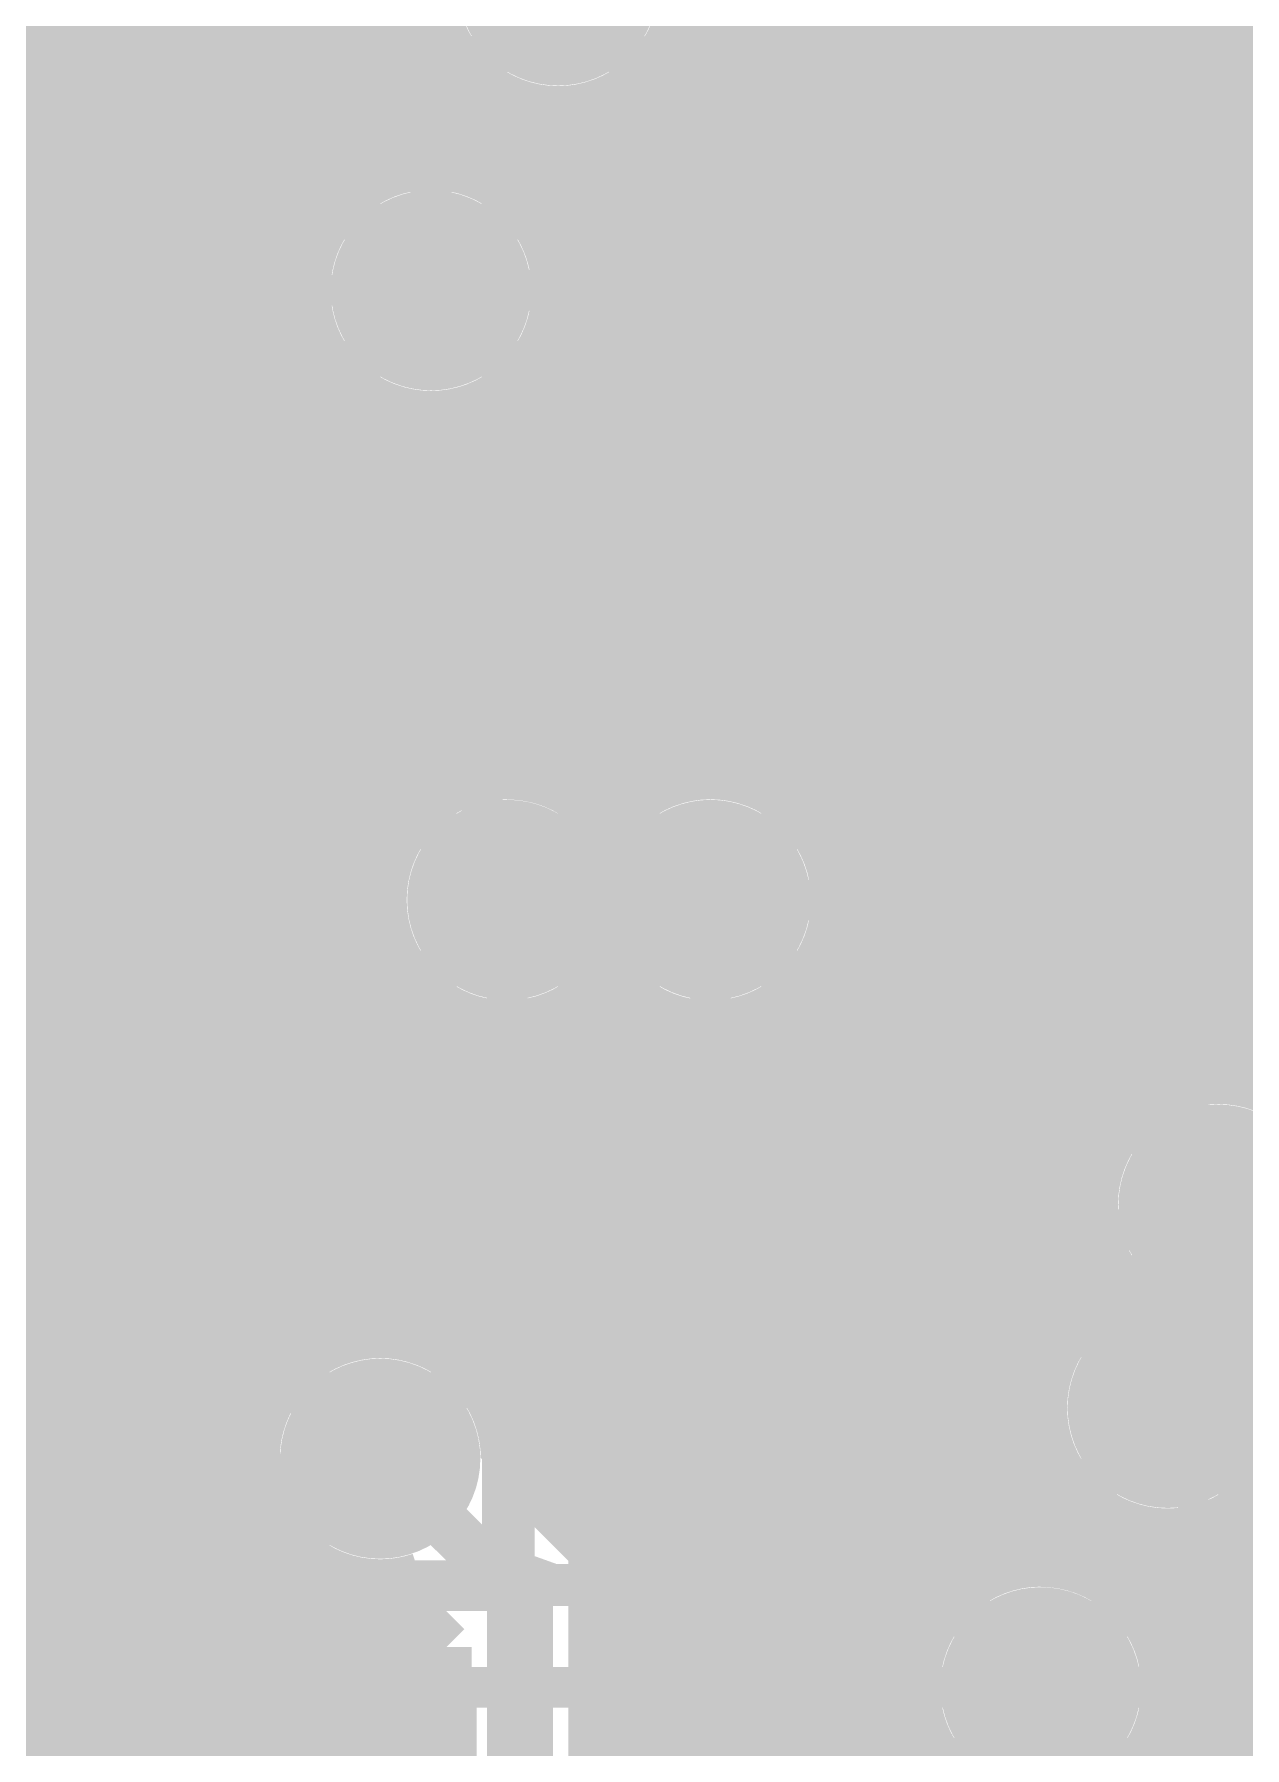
# Model space of a CAD drawing. Extents: x -4 to 136, y -50 to 40.
# Drawn here: x 60.75 to 66.81, y 1.73 to 10.3 of the extents above; entities that cross this region are included whole.
import ezdxf

# ---------------------------------------------------------------- set-up
doc = ezdxf.new("R2010")
doc.units = 0
doc.header["$MEASUREMENT"] = 0
doc.layers.get('0').update_dxf_attribs({"linetype": 'CONTINUOUS'})
for name, color, linetype in [('25-335-0_BOT', 7, 'CONTINUOUS'), ('25-335-0_DRD', 7, 'CONTINUOUS'), ('25-335-0_GND', 6, 'CONTINUOUS'), ('25-335-0_IN1', 4, 'CONTINUOUS'), ('25-335-0_SMB', 3, 'CONTINUOUS'), ('25-335-0_SMT', 5, 'CONTINUOUS'), ('25-335-0_SPT', 10, 'CONTINUOUS'), ('25-335-0_SST', 9, 'CONTINUOUS'), ('25-335-0_TOP', 12, 'CONTINUOUS'), ('THRUHOLE_TAP', 15, 'CONTINUOUS')]:
    doc.layers.add(name, color=color, linetype=linetype)

# ---------------------------------------------------------------- blocks, each defined once
blk = doc.blocks.new('ROUND_28')
at = {"const_width": 0.7747}
blk.add_lwpolyline([(-0.38735, 0, 1), (0.38735, 0, 1)], format="xyb", close=True, dxfattribs=at)
blk = doc.blocks.new('ROUND_40')
at = {"const_width": 0.29972}
blk.add_lwpolyline([(-0.14986, 0, 1), (0.14986, 0, 1)], format="xyb", close=True, dxfattribs=at)
blk = doc.blocks.new('ROUND_55')
at = {"const_width": 1.1557}
blk.add_lwpolyline([(-0.57785, 0, 1), (0.57785, 0, 1)], format="xyb", close=True, dxfattribs=at)
blk = doc.blocks.new('ROUND_60')
at = {"const_width": 0.50038}
blk.add_lwpolyline([(-0.25019, 0, 1), (0.25019, 0, 1)], format="xyb", close=True, dxfattribs=at)
blk = doc.blocks.new('RECTANGLE_6')
blk.add_solid([(0.63627, 0.51308), (0.63627, -0.51308), (-0.63627, 0.51308), (-0.63627, -0.51308)])
blk = doc.blocks.new('RECTANGLE_8')
blk.add_solid([(0.635, 0.508), (0.635, -0.508), (-0.635, 0.508), (-0.635, -0.508)])
blk = doc.blocks.new('ROUND_23')
at = {"const_width": 0.10033}
blk.add_lwpolyline([(-0.050164, 0, 1), (0.050164, 0, 1)], format="xyb", close=True, dxfattribs=at)
blk = doc.blocks.new('ROUND_66')
at = {"const_width": 0.40005}
blk.add_lwpolyline([(-0.200024, 0, 1), (0.200024, 0, 1)], format="xyb", close=True, dxfattribs=at)

msp = doc.modelspace()

# ---------------------------------------------------------------- linework, layer by layer
at = {"layer": '25-335-0_BOT'}
for points, const_width in [([(65.151, 33.401), (65.151, 0.6858)], 0.254), ([(65.3796, 33.401), (65.3796, 2.51206)], 0.254), ([(60.96, 10.16), (60.96, 13.081), (63.5, 15.621), (63.5, 20.447), (62.992, 20.955)], 0.635), ([(65.6082, 18.1229), (65.6082, 2.63652)], 0.254), ([(65.8368, 17.87906), (65.8368, 3.66522)], 0.254), ([(66.5226, 17.8943), (66.5226, 5.0546)], 0.254), ([(64.9224, 17.8054), (64.9224, 0.6858)], 0.254), ([(66.0654, 17.7927), (66.0654, 4.60248)], 0.254), ([(66.294, 17.79778), (66.294, 4.94538)], 0.254), ([(64.2366, 17.72412), (64.2366, 6.5913)], 0.254), ([(64.4652, 17.66062), (64.4652, 6.50494)], 0.254), ([(64.6938, 17.68348), (64.6938, 6.25856)], 0.254), ([(64.008, 15.21968), (64.008, 6.58622)], 0.254), ([(66.7512, 15.16126), (66.7512, 5.06984)], 0.254), ([(62.1792, 11.2649), (62.1792, 9.30656)], 0.254), ([(62.4078, 11.02106), (62.4078, 9.55294)], 0.254), ([(62.6364, 10.9347), (62.6364, 9.6393)], 0.254), ([(62.76086, 10.3886), (62.0395, 10.3886)], 0.254), ([(68.7832, 10.3886), (63.9826, 10.3886)], 0.254), ([(62.87008, 10.16), (62.0649, 10.16)], 0.254), ([(62.865, 10.16762), (62.865, 9.63422)], 0.254), ([(68.7832, 10.16), (63.87338, 10.16)], 0.254), ([(63.7794, 10.0584), (63.7794, 6.4897)], 0.254), ([(63.21298, 9.9314), (62.0395, 9.9314)], 0.254), ([(63.0936, 9.97712), (63.0936, 9.5377)], 0.254), ([(63.3222, 9.91362), (63.3222, 9.25322)], 0.254), ([(68.7832, 9.9314), (63.53048, 9.9314)], 0.254), ([(63.5508, 9.93648), (63.5508, 6.4262)], 0.254), ([(61.9506, 9.66978), (61.9506, 3.51028)], 0.254), ([(68.7832, 9.7028), (61.96584, 9.7028)], 0.254), ([(62.30366, 9.4742), (61.82614, 9.4742)], 0.254), ([(68.7832, 9.4742), (63.1698, 9.4742)], 0.254), ([(61.722, 9.3599), (61.722, 0.0508)], 0.254), ([(62.15126, 9.2456), (61.57976, 9.2456)], 0.254), ([(68.7832, 9.2456), (63.32474, 9.2456)], 0.254), ([(61.4934, 9.19226), (61.4934, 0.0508)], 0.254), ([(60.8076, 9.06526), (60.8076, 6.97484)], 0.254), ([(61.0362, 9.05764), (61.0362, 0.99822)], 0.254), ([(61.2648, 9.09828), (61.2648, 0.0508)], 0.254), ([(62.10808, 9.017), (60.2488, 9.017)], 0.254), ([(68.7832, 9.017), (63.36792, 9.017)], 0.254), ([(62.15126, 8.7884), (60.2488, 8.7884)], 0.254), ([(68.7832, 8.7884), (63.32474, 8.7884)], 0.254), ([(62.1792, 8.7249), (62.1792, 3.72618)], 0.254), ([(63.3222, 8.78078), (63.3222, 6.5659)], 0.254), ([(62.30366, 8.5598), (60.2488, 8.5598)], 0.254), ([(68.7832, 8.5598), (63.1698, 8.5598)], 0.254), ([(62.4078, 8.48106), (62.4078, 3.79984)], 0.254), ([(63.0936, 8.4963), (63.0936, 6.59892)], 0.254), ([(62.6364, 8.3947), (62.6364, 6.37286)], 0.254), ([(62.865, 8.39978), (62.865, 6.54558)], 0.254), ([(68.7832, 8.3312), (60.2488, 8.3312)], 0.254), ([(68.41998, 8.1026), (60.2488, 8.1026)], 0.254), ([(68.07708, 7.874), (60.2488, 7.874)], 0.254), ([(67.96786, 7.6454), (60.2488, 7.6454)], 0.254), ([(60.2488, 7.5438), (60.75172, 7.04088)], 0.254), ([(67.95516, 7.4168), (60.3758, 7.4168)], 0.254), ([(68.02882, 7.1882), (60.6044, 7.1882)], 0.254), ([(68.24472, 6.9596), (60.81776, 6.9596)], 0.254), ([(60.8838, 6.731), (60.8838, 1.2192)], 0.254), ([(68.7832, 6.731), (60.8838, 6.731)], 0.254), ([(62.78372, 6.5024), (60.8838, 6.5024)], 0.254), ([(63.79972, 6.5024), (63.45428, 6.5024)], 0.254), ([(68.7832, 6.5024), (64.47028, 6.5024)], 0.254), ([(62.56782, 6.2738), (60.8838, 6.2738)], 0.254), ([(68.7832, 6.2738), (64.68618, 6.2738)], 0.254), ([(62.49416, 6.0452), (60.8838, 6.0452)], 0.254), ([(68.67906, 6.0452), (64.75984, 6.0452)], 0.254), ([(62.611, 0.889), (63.119, 1.397), (63.119, 5.969)], 0.2032), ([(62.50686, 5.8166), (60.8838, 5.8166)], 0.254), ([(68.5927, 5.8166), (64.7446, 5.8166)], 0.254), ([(64.6938, 5.6769), (64.6938, 0.6858)], 0.254), ([(62.61608, 5.588), (60.8838, 5.588)], 0.254), ([(62.6364, 5.5626), (62.6364, 3.7846)], 0.254), ([(68.59778, 5.588), (64.63538, 5.588)], 0.254), ([(62.6872, 5.50926), (62.6872, 3.7719)], 0.254), ([(63.5508, 5.50926), (63.5508, 1.397)], 0.254), ([(63.7794, 5.4483), (63.7794, 0.6858)], 0.254), ([(62.6872, 5.3594), (60.8838, 5.3594)], 0.254), ([(63.97498, 5.3594), (63.5508, 5.3594)], 0.254), ([(68.6943, 5.3594), (64.29248, 5.3594)], 0.254), ([(64.4652, 5.43306), (64.4652, 0.6858)], 0.254), ([(64.008, 5.35178), (64.008, 0.6858)], 0.254), ([(64.2366, 5.3467), (64.2366, 0.6858)], 0.254), ([(62.6872, 5.1308), (60.8838, 5.1308)], 0.254), ([(68.97878, 5.1308), (63.5508, 5.1308)], 0.254), ([(62.6872, 4.9022), (60.8838, 4.9022)], 0.254), ([(66.24066, 4.9022), (63.5508, 4.9022)], 0.254), ([(62.6872, 4.6736), (60.8838, 4.6736)], 0.254), ([(66.08826, 4.6736), (63.5508, 4.6736)], 0.254), ([(62.6872, 4.445), (60.8838, 4.445)], 0.254), ([(66.04508, 4.445), (63.5508, 4.445)], 0.254), ([(66.0654, 4.28498), (66.0654, 3.9497)], 0.254), ([(62.6872, 4.2164), (60.8838, 4.2164)], 0.254), ([(66.08826, 4.2164), (63.5508, 4.2164)], 0.254), ([(62.6872, 3.9878), (60.8838, 3.9878)], 0.254), ([(66.1289, 3.9878), (63.5508, 3.9878)], 0.254), ([(62.24778, 3.7592), (60.8838, 3.7592)], 0.254), ([(65.88506, 3.7592), (63.5508, 3.7592)], 0.254), ([(61.9633, 3.5306), (60.8838, 3.5306)], 0.254), ([(65.7987, 3.5306), (63.5508, 3.5306)], 0.254), ([(66.421, 3.429), (69.596, 0.254), (69.596, -1.524)], 0.2032), ([(61.86678, 3.302), (60.8838, 3.302)], 0.254), ([(65.80378, 3.302), (63.5508, 3.302)], 0.254), ([(65.8368, 3.19278), (65.8368, 2.65938)], 0.254), ([(61.8617, 3.0734), (60.8838, 3.0734)], 0.254), ([(65.9003, 3.0734), (63.5508, 3.0734)], 0.254), ([(66.0654, 2.9083), (66.0654, 2.59588)], 0.254), ([(61.94806, 2.8448), (60.8838, 2.8448)], 0.254), ([(61.9506, 2.83972), (61.9506, 0.0508)], 0.254), ([(66.18478, 2.8448), (63.5508, 2.8448)], 0.254), ([(66.294, 2.81178), (66.294, 2.40284)], 0.254), ([(66.43878, 2.79908), (68.55206, 0.6858)], 0.254), ([(66.5226, 2.71526), (66.5226, 0.6858)], 0.254), ([(62.1919, 2.6162), (60.8838, 2.6162)], 0.254), ([(62.1792, 2.62382), (62.1792, 1.3462)], 0.254), ([(65.54978, 2.6162), (63.5508, 2.6162)], 0.254), ([(66.62166, 2.6162), (66.02222, 2.6162)], 0.254), ([(62.4078, 2.55016), (62.4078, 1.4859)], 0.254), ([(62.6364, 2.56286), (62.6364, 1.524)], 0.254), ([(62.6872, 2.5781), (62.6872, 1.5748)], 0.254), ([(66.7512, 2.48666), (66.7512, 0.6858)], 0.254), ([(62.6872, 2.3876), (60.8838, 2.3876)], 0.254), ([(65.2653, 2.3876), (63.5508, 2.3876)], 0.254), ([(66.85026, 2.3876), (66.3067, 2.3876)], 0.254), ([(62.6872, 2.159), (60.8838, 2.159)], 0.254), ([(65.16878, 2.159), (63.5508, 2.159)], 0.254), ([(67.07886, 2.159), (66.40322, 2.159)], 0.254), ([(62.6872, 1.9304), (60.8838, 1.9304)], 0.254), ([(65.1637, 1.9304), (63.5508, 1.9304)], 0.254), ([(67.30746, 1.9304), (66.4083, 1.9304)], 0.254), ([(62.6872, 1.7018), (60.8838, 1.7018)], 0.254), ([(65.25006, 1.7018), (63.5508, 1.7018)], 0.254), ([(67.53606, 1.7018), (66.32194, 1.7018)], 0.254), ([(66.294, 1.65862), (66.294, 0.6858)], 0.254)]:
    msp.add_lwpolyline(points, dxfattribs=dict(at, const_width=const_width))
at = {"layer": '25-335-0_BOT', "const_width": 0.254}
for points in [[(62.0649, 10.16, 0.2404443), (61.60821, 11.05478)], [(62.74308, 10.541, 0.4142136), (63.373, 9.91108)], [(63.373, 9.91108, 0.4142136), (64.00292, 10.541)], [(60.96, 9.0551, 0.4142136), (62.0649, 10.16)], [(62.738, 9.64692, 0.4142136), (62.10808, 9.017)], [(63.36792, 9.017, 0.4142136), (62.738, 9.64692)], [(60.2488, 9.31418, 0.1765902), (60.96, 9.05491)], [(62.10808, 9.017, 0.4142136), (62.738, 8.38708)], [(62.738, 8.38708, 0.4142136), (63.36792, 9.017)], [(60.8838, 6.731, 0.1989124), (60.75733, 7.03633)], [(60.8838, 6.731, 0.1989124), (60.75733, 7.03633)], [(63.119, 6.59892, 0.4142136), (62.48908, 5.969)], [(63.627, 6.33984, 0.2394815), (63.119, 6.59796)], [(64.135, 6.59892, 0.239482), (63.62622, 6.34041)], [(64.135, 6.59892, 0.239482), (63.62622, 6.34041)], [(64.76492, 5.969, 0.4142136), (64.135, 6.59892)], [(64.76492, 5.969, 0.4142136), (64.135, 6.59892)], [(62.48908, 5.969, 0.2070672), (62.68775, 5.50984)], [(64.135, 5.33908, 0.4142136), (64.76492, 5.969)], [(64.135, 5.33908, 0.4142136), (64.76492, 5.969)], [(63.5508, 5.50926, 0.0457555), (63.62721, 5.59546)], [(63.627, 5.59562, 0.2386215), (64.135, 5.33854)], [(63.627, 5.59562, 0.2386215), (64.135, 5.33854)], [(66.675, 5.07492, 0.4142136), (66.04508, 4.445)], [(67.30492, 4.445, 0.4142136), (66.675, 5.07492)], [(66.04508, 4.445, 0.186365), (66.20855, 4.02165)], [(66.88836, 3.85064, 0.316514), (67.30746, 4.445)], [(66.20764, 4.02082, 0.3161393), (65.79108, 3.429)], [(67.05092, 3.429, 0.1855917), (66.88871, 3.85096)], [(62.484, 3.80492, 0.4142136), (61.85408, 3.175)], [(62.6872, 3.7719, 0.0822145), (62.484, 3.80554)], [(65.79108, 3.429, 0.4142136), (66.421, 2.79908)], [(61.85408, 3.175, 0.4142136), (62.484, 2.54508)], [(65.786, 2.66192, 0.4142136), (65.15608, 2.032)], [(66.41592, 2.032, 0.4142136), (65.786, 2.66192)], [(62.484, 2.54508, 0.082214), (62.687, 2.57868)], [(65.15608, 2.032, 0.4142136), (65.786, 1.40208)], [(65.786, 1.40208, 0.4142136), (66.41592, 2.032)]]:
    msp.add_lwpolyline(points, format="xyb", dxfattribs=at)
at = {"layer": '25-335-0_DRD', "const_width": 0.254}
for points in [[(62.738, 11.176), (62.738, 9.906)], [(64.008, 11.176), (62.738, 9.906)], [(64.008, 9.906), (62.738, 11.176)], [(64.008, 9.906), (64.008, 11.176)], [(61.595, 10.795), (60.325, 9.525)], [(61.595, 9.525), (60.325, 10.795)], [(62.738, 9.906), (64.008, 9.906)], [(62.103, 9.652), (62.103, 8.382)], [(63.373, 9.652), (62.103, 9.652)], [(63.373, 9.652), (62.103, 8.382)], [(63.373, 8.382), (62.103, 9.652)], [(63.373, 8.382), (63.373, 9.652)], [(62.103, 8.382), (63.373, 8.382)], [(62.484, 6.604), (62.484, 5.334)], [(63.754, 6.604), (62.484, 6.604)], [(63.754, 6.604), (62.484, 5.334)], [(63.754, 5.334), (62.484, 6.604)], [(63.5, 6.604), (63.5, 5.334)], [(64.77, 6.604), (63.5, 6.604)], [(64.77, 6.604), (63.5, 5.334)], [(64.77, 5.334), (63.5, 6.604)], [(63.5, 6.604), (63.5, 5.334)], [(64.77, 6.604), (63.5, 6.604)], [(64.77, 6.604), (63.5, 5.334)], [(64.77, 5.334), (63.5, 6.604)], [(63.754, 5.334), (63.754, 6.604)], [(64.77, 5.334), (64.77, 6.604)], [(64.77, 5.334), (64.77, 6.604)], [(62.484, 5.334), (63.754, 5.334)], [(63.5, 5.334), (64.77, 5.334)], [(63.5, 5.334), (64.77, 5.334)], [(66.04, 5.08), (66.04, 3.81)], [(67.31, 5.08), (66.04, 5.08)], [(67.31, 5.08), (66.04, 3.81)], [(67.31, 3.81), (66.04, 5.08)], [(65.786, 4.064), (65.786, 2.794)], [(67.056, 4.064), (65.786, 4.064)], [(67.056, 4.064), (65.786, 2.794)], [(67.056, 2.794), (65.786, 4.064)], [(61.849, 3.81), (61.849, 2.54)], [(63.119, 3.81), (61.849, 3.81)], [(63.119, 3.81), (61.849, 2.54)], [(63.119, 2.54), (61.849, 3.81)], [(63.119, 2.54), (63.119, 3.81)], [(66.04, 3.81), (67.31, 3.81)], [(65.786, 2.794), (67.056, 2.794)], [(65.151, 2.667), (65.151, 1.397)], [(66.421, 2.667), (65.151, 2.667)], [(66.421, 2.667), (65.151, 1.397)], [(66.421, 1.397), (65.151, 2.667)], [(66.421, 1.397), (66.421, 2.667)], [(61.849, 2.54), (63.119, 2.54)]]:
    msp.add_lwpolyline(points, dxfattribs=at)
at = {"layer": '25-335-0_IN1'}
for points, const_width in [([(66.294, 12.0142), (66.294, 10.3886)], 0.254), ([(66.5226, 12.0142), (66.5226, 10.16)], 0.254), ([(66.7512, 12.0142), (66.7512, 9.9314)], 0.254), ([(62.738, 11.557), (62.738, 9.017)], 0.2032), ([(64.135, 5.969), (62.103, 8.001), (62.103, 10.795), (61.595, 11.303), (59.563, 11.303), (58.42, 10.16)], 0.2032), ([(65.8368, 10.8458), (68.55968, 8.12292)], 0.254), ([(68.58, 7.493), (65.532, 10.541), (63.373, 10.541)], 0.2032), ([(74.6252, 10.3886), (66.294, 10.3886)], 0.254), ([(74.6252, 10.16), (66.5226, 10.16)], 0.254), ([(60.96, 10.16), (60.96, 8.382), (59.436, 6.858), (59.436, 5.842), (55.753, 2.159)], 0.2032), ([(60.96, 10.16), (60.96, 8.382), (59.436, 6.858)], 0.2032), ([(65.35166, 10.1092), (63.8302, 10.1092)], 0.254), ([(64.008, 10.1092), (64.008, 6.7056)], 0.254), ([(64.2366, 10.1092), (64.2366, 6.5913)], 0.254), ([(64.4652, 10.1092), (64.4652, 6.50494)], 0.254), ([(64.6938, 10.1092), (64.6938, 6.25856)], 0.254), ([(64.9224, 10.1092), (64.9224, 1.7272)], 0.254), ([(65.151, 10.1092), (65.151, 1.4986)], 0.254), ([(65.35166, 10.1092), (67.95008, 7.51078)], 0.254), ([(65.3796, 10.08126), (65.3796, 2.51206)], 0.254), ([(63.7794, 10.0584), (63.7794, 6.9342)], 0.254), ([(63.1698, 9.9441), (63.1698, 9.4742)], 0.254), ([(63.21298, 9.9314), (63.1698, 9.9314)], 0.254), ([(63.3222, 9.91362), (63.3222, 9.25322)], 0.254), ([(65.52946, 9.9314), (63.53048, 9.9314)], 0.254), ([(63.5508, 9.93648), (63.5508, 7.1628)], 0.254), ([(69.6976, 9.9314), (66.7512, 9.9314)], 0.254), ([(65.6082, 9.85266), (65.6082, 2.63652)], 0.254), ([(65.75806, 9.7028), (63.1698, 9.7028)], 0.254), ([(65.8368, 9.62406), (65.8368, 3.66522)], 0.254), ([(65.98666, 9.4742), (63.1698, 9.4742)], 0.254), ([(66.0654, 9.39546), (66.0654, 4.60248)], 0.254), ([(61.6712, 9.31418), (61.6712, 8.001)], 0.254), ([(61.6712, 9.2456), (61.57976, 9.2456)], 0.254), ([(66.21526, 9.2456), (63.32474, 9.2456)], 0.254), ([(61.3918, 9.14146), (61.3918, 8.382)], 0.254), ([(61.4934, 9.19226), (61.4934, -3.556)], 0.254), ([(66.294, 9.16686), (66.294, 4.94538)], 0.254), ([(61.6712, 9.017), (61.3918, 9.017)], 0.254), ([(66.44386, 9.017), (63.36792, 9.017)], 0.254), ([(66.5226, 8.93826), (66.5226, 5.0546)], 0.254), ([(61.6712, 8.7884), (61.3918, 8.7884)], 0.254), ([(66.67246, 8.7884), (63.32474, 8.7884)], 0.254), ([(63.3222, 8.78078), (63.3222, 7.3914)], 0.254), ([(66.7512, 8.70966), (66.7512, 5.1308)], 0.254), ([(61.6712, 8.5598), (61.3918, 8.5598)], 0.254), ([(66.90106, 8.5598), (63.1698, 8.5598)], 0.254), ([(63.0936, 8.4963), (63.0936, 7.62)], 0.254), ([(62.5348, 8.4201), (62.5348, 8.1788)], 0.254), ([(62.6364, 8.3947), (62.6364, 8.0772)], 0.254), ([(62.865, 8.39978), (62.865, 7.8486)], 0.254), ([(61.6712, 8.3312), (61.38926, 8.3312)], 0.254), ([(67.12966, 8.3312), (62.5348, 8.3312)], 0.254), ([(61.6712, 8.1026), (61.28766, 8.1026)], 0.254), ([(62.5348, 8.1788), (64.11468, 6.59892)], 0.254), ([(67.35826, 8.1026), (62.611, 8.1026)], 0.254), ([(61.2648, 8.0772), (60.06592, 6.87578)], 0.254), ([(61.2648, 8.0772), (60.06592, 6.87578)], 0.254), ([(61.2648, 8.07466), (61.2648, -3.556)], 0.254), ([(61.0362, 7.84606), (61.0362, 0.99822)], 0.254), ([(61.68898, 7.874), (61.0616, 7.874)], 0.254), ([(67.58686, 7.874), (62.8396, 7.874)], 0.254), ([(61.722, 7.7978), (61.722, -3.556)], 0.254), ([(61.7982, 7.6962), (62.92342, 6.56844)], 0.254), ([(60.8076, 7.61746), (60.8076, 1.2827)], 0.254), ([(61.84646, 7.6454), (60.833, 7.6454)], 0.254), ([(67.81546, 7.6454), (63.0682, 7.6454)], 0.254), ([(61.9506, 7.54126), (61.9506, 3.51028)], 0.254), ([(62.07506, 7.4168), (60.6044, 7.4168)], 0.254), ([(67.95516, 7.4168), (63.2968, 7.4168)], 0.254), ([(81.915, 7.493), (82.296, 7.112), (82.296, 5.588), (81.788, 5.08), (67.31, 5.08), (66.675, 4.445)], 0.2032), ([(62.1792, 7.31266), (62.1792, 3.72618)], 0.254), ([(62.30366, 7.1882), (60.3758, 7.1882)], 0.254), ([(68.02882, 7.1882), (63.5254, 7.1882)], 0.254), ([(62.4078, 7.08406), (62.4078, 3.79984)], 0.254), ([(62.53226, 6.9596), (60.1472, 6.9596)], 0.254), ([(68.24472, 6.9596), (63.754, 6.9596)], 0.254), ([(62.6364, 6.85546), (62.6364, 6.37286)], 0.254), ([(62.76086, 6.731), (60.05322, 6.731)], 0.254), ([(73.08342, 6.731), (63.9826, 6.731)], 0.254), ([(62.865, 6.62686), (62.865, 6.54558)], 0.254), ([(64.135, 6.59892), (64.11469, 6.59859)], 0.254), ([(64.135, 6.59892), (64.11469, 6.59859)], 0.254), ([(62.78372, 6.5024), (59.9567, 6.5024)], 0.254), ([(73.03008, 6.5024), (64.47028, 6.5024)], 0.254), ([(62.56782, 6.2738), (59.8678, 6.2738)], 0.254), ([(68.9229, 6.2738), (64.68618, 6.2738)], 0.254), ([(62.49416, 6.0452), (59.8678, 6.0452)], 0.254), ([(68.67906, 6.0452), (64.75984, 6.0452)], 0.254), ([(67.31, -1.27), (64.135, 1.905), (64.135, 5.969)], 0.2032), ([(62.50686, 5.8166), (59.8678, 5.8166)], 0.254), ([(68.5927, 5.8166), (64.7446, 5.8166)], 0.254), ([(64.6938, 5.6769), (64.6938, 1.9558)], 0.254), ([(62.61608, 5.588), (59.78398, 5.588)], 0.254), ([(62.6364, 5.5626), (62.6364, 3.7846)], 0.254), ([(68.59778, 5.588), (64.63538, 5.588)], 0.254), ([(63.5508, 5.50926), (63.5508, 2.7178)], 0.254), ([(63.7032, 5.50926), (63.7032, 1.905)], 0.254), ([(64.5668, 5.50926), (64.5668, 2.0828)], 0.254), ([(62.95898, 5.3594), (59.563, 5.3594)], 0.254), ([(62.865, 5.39242), (62.865, 3.67538)], 0.254), ([(63.7032, 5.3594), (63.27648, 5.3594)], 0.254), ([(63.3222, 5.3721), (63.3222, 2.9464)], 0.254), ([(66.97726, 5.3594), (64.5668, 5.3594)], 0.254), ([(67.0052, 5.3848), (66.69278, 5.07492)], 0.254), ([(63.0936, 5.33908), (63.0936, 3.33248)], 0.254), ([(63.7032, 5.1308), (59.3344, 5.1308)], 0.254), ([(66.74866, 5.1308), (64.5668, 5.1308)], 0.254), ([(63.7032, 4.9022), (59.1058, 4.9022)], 0.254), ([(66.24066, 4.9022), (64.5668, 4.9022)], 0.254), ([(63.7032, 4.6736), (60.22086, 4.6736)], 0.254), ([(66.08826, 4.6736), (64.5668, 4.6736)], 0.254), ([(63.7032, 4.445), (60.39358, 4.445)], 0.254), ([(66.04508, 4.445), (64.5668, 4.445)], 0.254), ([(66.0654, 4.28498), (66.0654, 3.9497)], 0.254), ([(63.7032, 4.2164), (60.44692, 4.2164)], 0.254), ([(66.08826, 4.2164), (64.5668, 4.2164)], 0.254), ([(63.7032, 3.9878), (60.4139, 3.9878)], 0.254), ([(66.1289, 3.9878), (64.5668, 3.9878)], 0.254), ([(62.24778, 3.7592), (60.2742, 3.7592)], 0.254), ([(63.7032, 3.7592), (62.72022, 3.7592)], 0.254), ([(65.88506, 3.7592), (64.5668, 3.7592)], 0.254), ([(61.9633, 3.5306), (57.7342, 3.5306)], 0.254), ([(63.7032, 3.5306), (63.0047, 3.5306)], 0.254), ([(65.7987, 3.5306), (64.5668, 3.5306)], 0.254), ([(61.86678, 3.302), (57.5056, 3.302)], 0.254), ([(63.7032, 3.302), (63.10122, 3.302)], 0.254), ([(65.80378, 3.302), (64.5668, 3.302)], 0.254), ([(62.484, 3.175), (63.246, 2.413), (63.246, -1.27), (62.611, -1.905)], 0.2032), ([(63.11392, 3.15468), (63.54572, 2.72288)], 0.254), ([(65.8368, 3.19278), (65.8368, 2.65938)], 0.254), ([(61.8617, 3.0734), (57.277, 3.0734)], 0.254), ([(63.7032, 3.0734), (63.1952, 3.0734)], 0.254), ([(65.9003, 3.0734), (64.5668, 3.0734)], 0.254), ([(66.0654, 2.9083), (66.0654, 2.59588)], 0.254), ([(66.7512, 2.89306), (66.7512, 2.4638)], 0.254), ([(61.94806, 2.8448), (57.0484, 2.8448)], 0.254), ([(61.9506, 2.83972), (61.9506, -3.556)], 0.254), ([(63.7032, 2.8448), (63.4238, 2.8448)], 0.254), ([(66.18478, 2.8448), (64.5668, 2.8448)], 0.254), ([(66.294, 2.81178), (66.294, 2.4638)], 0.254), ([(66.5226, 2.8067), (66.5226, 2.4638)], 0.254), ([(76.073, 2.8448), (66.65722, 2.8448)], 0.254), ([(62.1919, 2.6162), (56.8198, 2.6162)], 0.254), ([(62.1792, 2.62382), (62.1792, 1.3462)], 0.254), ([(63.7032, 2.6162), (63.627, 2.6162)], 0.254), ([(65.54978, 2.6162), (64.5668, 2.6162)], 0.254), ([(76.04252, 2.6162), (66.02222, 2.6162)], 0.254), ([(62.4078, 2.55016), (62.4078, 1.4859)], 0.254), ([(62.50178, 2.54508), (62.8142, 2.23266)], 0.254), ([(68.199, 2.4638), (66.2432, 2.4638)], 0.254), ([(62.65926, 2.3876), (56.5912, 2.3876)], 0.254), ([(62.6364, 2.41046), (62.6364, 1.51892)], 0.254), ([(63.6778, 2.413), (63.6778, -1.27)], 0.254), ([(63.7032, 2.3876), (63.6778, 2.3876)], 0.254), ([(65.2653, 2.3876), (64.5668, 2.3876)], 0.254), ([(62.8142, 2.23266), (62.8142, 1.4859)], 0.254), ([(62.8142, 2.159), (56.38292, 2.159)], 0.254), ([(63.7032, 2.159), (63.6778, 2.159)], 0.254), ([(65.16878, 2.159), (64.5668, 2.159)], 0.254), ([(64.5668, 2.0828), (66.6496, 0)], 0.254), ([(62.8142, 1.9304), (56.33974, 1.9304)], 0.254), ([(63.7032, 1.9304), (63.6778, 1.9304)], 0.254), ([(65.1637, 1.9304), (64.7192, 1.9304)], 0.254), ([(70.485, -0.254), (68.199, 2.032), (65.786, 2.032)], 0.2032), ([(62.8142, 1.7018), (56.1848, 1.7018)], 0.254), ([(63.754, 1.7018), (63.6778, 1.7018)], 0.254), ([(65.25006, 1.7018), (64.9478, 1.7018)], 0.254), ([(63.7794, 1.65862), (63.7794, -3.556)], 0.254)]:
    msp.add_lwpolyline(points, dxfattribs=dict(at, const_width=const_width))
at = {"layer": '25-335-0_IN1', "const_width": 0.254}
for points in [[(63.373, 9.91108, 0.2063458), (63.83096, 10.10848)], [(63.1698, 9.9441, 0.0822145), (63.373, 9.91046)], [(63.36792, 9.017, 0.2063464), (63.17052, 9.47496)], [(61.3918, 9.14146, 0.0746831), (61.67197, 9.31326)], [(62.738, 8.38708, 0.4142136), (63.36792, 9.017)], [(61.2648, 8.0772, 0.1989124), (61.39105, 8.382)], [(62.5348, 8.4201, 0.0822145), (62.738, 8.38646)], [(61.6712, 8.001, 0.1989124), (61.79767, 7.69567)], [(61.6712, 8.001, 0.1989124), (61.79767, 7.69567)], [(62.92342, 6.56844, 0.3245822), (62.48908, 5.969)], [(64.76492, 5.969, 0.4142136), (64.135, 6.59892)], [(64.76492, 5.969, 0.4142136), (64.135, 6.59892)], [(62.48908, 5.969, 0.4142136), (63.119, 5.33908)], [(64.5668, 5.50926, 0.2070673), (64.76572, 5.969)], [(64.5668, 5.50926, 0.2070673), (64.76572, 5.969)], [(63.119, 5.33908, 0.238621), (63.62657, 5.59594)], [(63.627, 5.59562, 0.0457562), (63.70338, 5.50945)], [(63.627, 5.59562, 0.0457562), (63.70338, 5.50945)], [(66.675, 5.07492, 0.4142136), (66.04508, 4.445)], [(66.04508, 4.445, 0.186365), (66.20855, 4.02165)], [(66.88836, 3.85064, 0.316514), (67.30746, 4.445)], [(66.20764, 4.02082, 0.3161393), (65.79108, 3.429)], [(67.05092, 3.429, 0.1855917), (66.88871, 3.85096)], [(62.484, 3.80492, 0.4142136), (61.85408, 3.175)], [(63.11392, 3.175, 0.4142136), (62.484, 3.80492)], [(65.79108, 3.429, 0.4142136), (66.421, 2.79908)], [(66.421, 2.79908, 0.4142136), (67.05092, 3.429)], [(61.85408, 3.175, 0.4142136), (62.484, 2.54508)], [(63.6778, 2.413, 0.1989124), (63.55133, 2.71833)], [(63.6778, 2.413, 0.1989124), (63.55133, 2.71833)], [(65.786, 2.66192, 0.4142136), (65.15608, 2.032)], [(66.2432, 2.4638, 0.2063465), (65.786, 2.66087)], [(65.15608, 2.032, 0.4142136), (65.786, 1.40208)], [(63.7032, 1.905, 0.1989124), (63.82967, 1.59967)], [(63.7032, 1.905, 0.1989124), (63.82967, 1.59967)]]:
    msp.add_lwpolyline(points, format="xyb", dxfattribs=at)
at = {"layer": '25-335-0_SST'}
for points, const_width in [([(66.4845, 11.6205), (66.4845, 8.6995), (68.1228, 8.6995), (68.1228, 11.6205), (66.4845, 11.6205)], 0.1524), ([(65.6844, 10.59434), (65.6844, 10.23874), (65.85458, 10.11936), (66.02476, 10.11936), (66.1924, 10.23874), (66.1924, 10.59434), (65.1764, 10.59434)], 0.1524), ([(65.6844, 10.29716), (65.1764, 10.11936)], 0.1524), ([(65.1764, 9.63676), (66.1924, 9.28116), (66.1924, 9.75614)], 0.1524), ([(66.421, 4.953), (66.421, 9.017), (61.849, 9.017), (61.849, 7.239), (62.103, 6.985), (61.849, 6.731), (61.849, 4.953), (66.421, 4.953)], 0.1524), ([(60.071, 8.763), (60.071, 5.207), (61.849, 5.207), (61.849, 8.763), (60.071, 8.763)], 0.1524), ([(68.1355, 5.5245), (68.1355, 8.4455), (66.4972, 8.4455), (66.4972, 5.5245), (68.1355, 5.5245)], 0.1524), ([(66.548, 0.889), (70.612, 0.889), (70.612, 5.461), (68.834, 5.461), (68.58, 5.207), (68.326, 5.461), (66.548, 5.461), (66.548, 0.889)], 0.1524), ([(61.54166, 4.73964), (61.54166, 4.38404), (61.7093, 4.26466), (61.87948, 4.26466), (62.04966, 4.38404), (62.04966, 4.73964), (61.03366, 4.73964)], 0.1524), ([(63.35014, 4.60502), (63.17996, 4.5466), (63.17996, 4.31038), (63.35014, 4.24942), (63.51778, 4.13258), (64.02578, 4.13258), (64.19596, 4.191), (64.19596, 4.5466), (64.02578, 4.60502), (63.35014, 4.60502)], 0.1524), ([(61.54166, 4.44246), (61.03366, 4.26466)], 0.1524), ([(63.51778, 4.3688), (63.17996, 4.13258)], 0.1524), ([(61.54166, 3.48742), (61.54166, 3.84302), (61.7093, 3.90144), (61.87948, 3.90144), (62.04966, 3.84302), (62.04966, 3.48742), (61.87948, 3.42646), (61.7093, 3.42646), (61.03366, 3.66522)], 0.1524), ([(63.17996, 3.41122), (63.17996, 3.64998)], 0.1524), ([(63.17996, 3.5306), (64.19596, 3.5306), (64.02578, 3.64998)], 0.1524), ([(61.03366, 2.88544), (61.2013, 3.00482), (61.37148, 3.06324), (61.7093, 3.06324), (61.87948, 3.00482), (62.04966, 2.88544), (62.04966, 2.76606), (61.87948, 2.64922), (61.7093, 2.58826), (61.37148, 2.58826), (61.2013, 2.64922), (61.03366, 2.76606), (61.03366, 2.88544)], 0.1524), ([(63.35014, 3.048), (63.17996, 2.98958), (63.17996, 2.63398), (63.35014, 2.57302), (63.68796, 2.57302), (63.85814, 2.6924), (63.85814, 3.048), (64.19596, 3.048), (64.19596, 2.57302)], 0.1524), ([(62.865, -2.286), (62.865, -2.794), (62.484, -3.175), (56.515, -3.175), (56.515, 1.905), (62.865, 1.905), (62.865, -2.286)], 0.20066)]:
    msp.add_lwpolyline(points, dxfattribs=dict(at, const_width=const_width))
at = {"layer": '25-335-0_TOP', "const_width": 0.2032}
for points in [[(103.378, 6.604), (102.616, 7.366), (98.679, 7.366), (97.536, 8.509), (96.393, 8.509), (94.742, 10.16), (66.167, 10.16), (65.659, 10.668), (65.659, 12.319), (65.278, 12.7), (62.611, 12.7), (62.23, 13.081), (60.706, 13.081), (60.452, 12.827), (53.34, 12.827), (53.086, 13.081)], [(60.96, 8.001), (60.96, 9.906), (63.627, 9.906), (64.135, 10.414), (64.135, 11.684)], [(67.31, 7.6962), (67.1322, 7.6962), (66.421, 6.985), (64.643, 6.985), (63.754, 7.874), (62.23, 7.874), (61.976, 7.62), (61.976, 7.366), (61.722, 7.112), (60.198, 7.112), (59.817, 7.493), (59.817, 8.509), (59.436, 8.89), (52.197, 8.89), (51.054, 10.033), (39.624, 10.033), (38.735, 10.922), (23.114, 10.922), (21.463, 9.271), (16.129, 9.271), (15.494, 9.906), (12.954, 9.906), (12.446, 9.398)], [(60.96, 10.16), (60.96, 9.906), (60.96, 8.001)], [(62.738, 9.017), (66.294, 9.017), (66.802, 8.509), (78.0542, 8.509), (78.8162, 7.747), (78.867, 7.747), (78.9178, 7.6962), (80.01, 7.6962)], [(60.96, 8.001), (61.468, 8.001), (61.849, 8.382), (64.897, 8.382), (65.278, 8.001)], [(67.31, 7.6962), (67.1322, 7.6962), (66.421, 6.985), (66.421, 5.715), (67.564, 4.572), (67.564, 2.032)], [(63.119, 5.969), (62.992, 6.096), (62.992, 6.985)], [(49.53, 3.81), (51.689, 3.81), (52.324, 3.175), (54.102, 3.175), (54.356, 2.921), (57.277, 2.921), (57.912, 2.286), (59.055, 2.286), (59.309, 2.54), (65.151, 2.54), (65.405, 2.794), (66.167, 2.794), (66.675, 2.286), (66.675, 1.27), (66.929, 1.016), (75.057, 1.016), (75.438, 1.397), (75.438, 3.175), (77.724, 5.461), (90.17, 5.461), (90.805, 6.096), (94.869, 6.096), (95.123, 5.842), (99.822, 5.842)], [(65.278, 5.969), (64.135, 5.969), (63.5, 5.334), (61.849, 5.334), (61.214, 5.969), (60.96, 5.969)], [(65.278, 5.969), (64.135, 5.969)], [(64.135, 5.969), (65.278, 5.969)], [(66.675, 4.445), (66.548, 4.318), (59.944, 4.318), (59.817, 4.191)], [(54.737, 3.556), (54.991, 3.81), (59.182, 3.81), (59.436, 3.556), (60.198, 3.556), (60.452, 3.81), (66.04, 3.81), (66.421, 3.429)], [(58.42, 3.0988), (62.4459, 3.0988), (62.484, 3.1369), (62.484, 3.175)], [(65.786, 2.032), (60.071, 2.032), (59.436, 1.397), (54.229, 1.397), (53.975, 1.143), (52.705, 1.143), (52.07, 1.778), (51.308, 1.778), (50.927, 1.397), (50.927, 0.508), (50.292, -0.127), (46.355, -0.127), (45.847, -0.635), (26.416, -0.635), (26.289, -0.762)]]:
    msp.add_lwpolyline(points, dxfattribs=at)

# ---------------------------------------------------------------- block references
at = {"layer": '25-335-0_BOT'}
for name, p in [('ROUND_28', (60.96, 10.16)), ('ROUND_40', (63.373, 10.541)), ('ROUND_40', (62.738, 9.017)), ('ROUND_40', (63.119, 5.969)), ('ROUND_40', (64.135, 5.969)), ('ROUND_40', (66.675, 4.445)), ('ROUND_40', (66.421, 3.429)), ('ROUND_40', (62.484, 3.175)), ('ROUND_40', (65.786, 2.032))]:
    msp.add_blockref(name, p, dxfattribs=at)
at = {"layer": '25-335-0_GND'}
for name, p in [('ROUND_55', (60.96, 10.16)), ('ROUND_60', (63.373, 10.541)), ('ROUND_60', (62.738, 9.017)), ('ROUND_60', (63.119, 5.969)), ('ROUND_60', (64.135, 5.969)), ('ROUND_60', (66.675, 4.445)), ('ROUND_60', (66.421, 3.429)), ('ROUND_60', (62.484, 3.175)), ('ROUND_60', (65.786, 2.032))]:
    msp.add_blockref(name, p, dxfattribs=at)
at = {"layer": '25-335-0_IN1'}
for name, p in [('ROUND_28', (60.96, 10.16)), ('ROUND_40', (63.373, 10.541)), ('ROUND_40', (62.738, 9.017)), ('ROUND_40', (63.119, 5.969)), ('ROUND_40', (64.135, 5.969)), ('ROUND_40', (66.675, 4.445)), ('ROUND_40', (66.421, 3.429)), ('ROUND_40', (62.484, 3.175)), ('ROUND_40', (65.786, 2.032))]:
    msp.add_blockref(name, p, dxfattribs=at)
at = {"layer": '25-335-0_SMB'}
msp.add_blockref('ROUND_28', (60.96, 10.16), dxfattribs=at)
at = {"layer": '25-335-0_SMT'}
for name, p in [('ROUND_28', (60.96, 10.16)), ('RECTANGLE_6', (60.96, 8.001)), ('RECTANGLE_8', (65.278, 8.001)), ('RECTANGLE_8', (62.992, 6.985)), ('RECTANGLE_6', (60.96, 5.969)), ('RECTANGLE_8', (65.278, 5.969))]:
    msp.add_blockref(name, p, dxfattribs=at)
at = {"layer": '25-335-0_SPT'}
for name, p in [('RECTANGLE_6', (60.96, 8.001)), ('RECTANGLE_8', (65.278, 8.001)), ('RECTANGLE_8', (62.992, 6.985)), ('RECTANGLE_6', (60.96, 5.969)), ('RECTANGLE_8', (65.278, 5.969))]:
    msp.add_blockref(name, p, dxfattribs=at)
at = {"layer": '25-335-0_TOP'}
for name, p in [('ROUND_28', (60.96, 10.16)), ('ROUND_40', (63.373, 10.541)), ('ROUND_40', (62.738, 9.017)), ('RECTANGLE_6', (60.96, 8.001)), ('RECTANGLE_8', (65.278, 8.001)), ('RECTANGLE_8', (62.992, 6.985)), ('RECTANGLE_6', (60.96, 5.969)), ('RECTANGLE_8', (65.278, 5.969)), ('ROUND_40', (63.119, 5.969)), ('ROUND_40', (64.135, 5.969)), ('ROUND_40', (66.675, 4.445)), ('ROUND_40', (66.421, 3.429)), ('ROUND_40', (62.484, 3.175)), ('ROUND_40', (65.786, 2.032))]:
    msp.add_blockref(name, p, dxfattribs=at)
at = {"layer": 'THRUHOLE_TAP'}
for name, p in [('ROUND_66', (60.96, 10.16)), ('ROUND_23', (62.738, 9.017)), ('ROUND_23', (63.119, 5.969)), ('ROUND_23', (64.135, 5.969)), ('ROUND_23', (66.675, 4.445)), ('ROUND_23', (66.421, 3.429)), ('ROUND_23', (62.484, 3.175)), ('ROUND_23', (65.786, 2.032))]:
    msp.add_blockref(name, p, dxfattribs=at)

doc.saveas('drawing.dxf')
